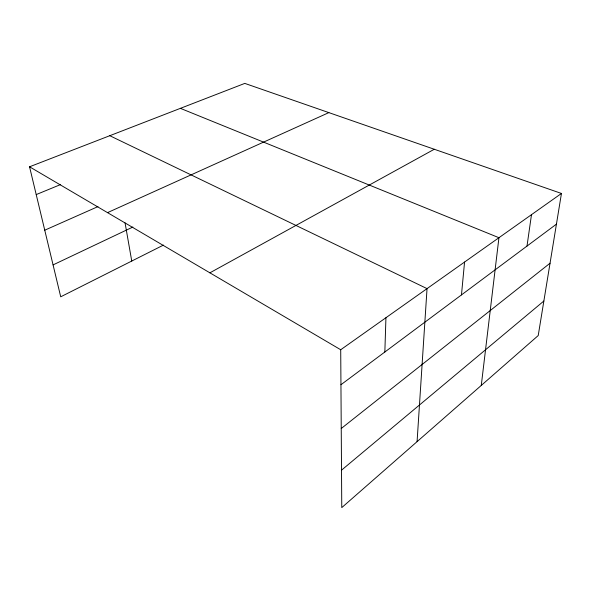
<?xml version="1.0" encoding="UTF-8"?>
<svg xmlns="http://www.w3.org/2000/svg" width="591" height="591" viewBox="0 0 591 591"><rect width="100%" height="100%" fill="white"/><g stroke="black" fill="none" stroke-linecap="round" stroke-linejoin="round"><path stroke-width="0.89" d="M384.844 352.007L385.938 317.729M417.076 441.647L427.042 288.622L109.778 135.701M461.468 294.909L464.563 262.057M481.273 385.428L498.944 237.715L180.388 108.345M527.002 246.078L531.486 214.673M561.45 193.456L538.216 335.562L341.768 507.603L340.712 349.746L561.45 193.456L244.792 83.397L29.55 166.788L60.718 296.8L163.456 245.095M341.517 470.17L543.86 301.018M341.236 428.512L550.044 263.202M340.948 384.719L556.434 224.144M209.886 272.828L434.282 149.257M53.072 264.894L132.864 227.047M107.525 212.634L328.862 112.615M44.753 230.195L97.958 206.606M36.214 194.587L60.614 184.547M29.55 166.788L340.712 349.746M125.063 222.903L131.756 261.052"/></g></svg>
